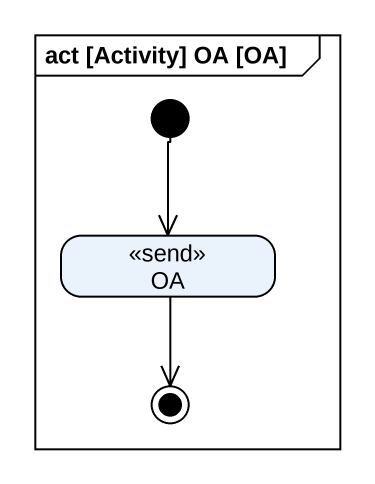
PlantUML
@startuml
mainframe act [Activity] OA [OA]
hide empty description
state OA <<send>>
[*] --> OA
OA --> [*]
@enduml
